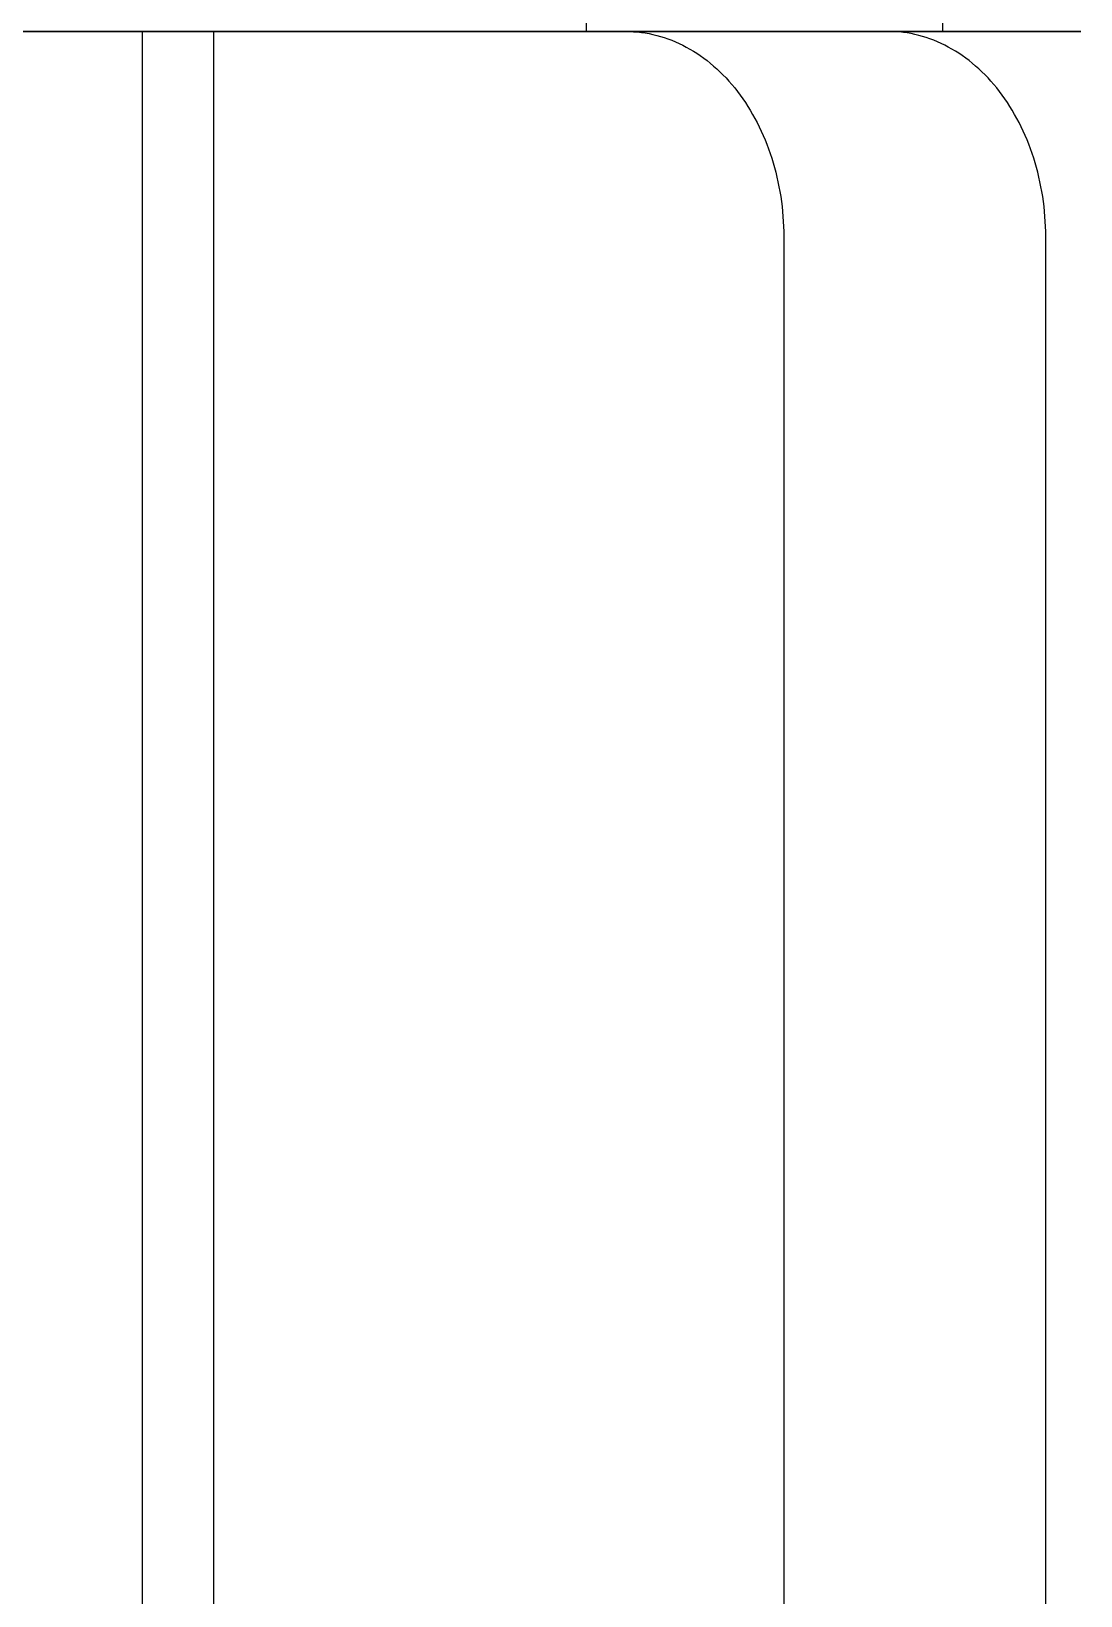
# Model space of a CAD drawing. Header units: metres. Extents: x 0 to 420, y 0 to 297.
# Drawn here: x 251.69 to 255.58, y 183.25 to 189.07 of the extents above; entities that cross this region are included whole.
import ezdxf

# ---------------------------------------------------------------- set-up
doc = ezdxf.new("R2010")
doc.units = ezdxf.units.M

msp = doc.modelspace()

# ---------------------------------------------------------------- linework, layer by layer
at = {"layer": 'GEOMETRY'}
for p, q in [((253.7482, 189.0663), (253.7482, 204.8143)), ((255.072, 189.0663), (255.072, 204.8143)), ((251.4954, 189.0663), (251.6852, 189.0663)), ((251.5696, 189.0663), (251.6852, 189.0663)), ((251.7103, 189.0663), (251.5943, 189.0663)), ((251.7005, 189.0663), (251.6298, 189.0663)), ((251.6852, 189.0663), (251.8008, 189.0663)), ((251.6852, 189.0663), (251.875, 189.0663)), ((251.6852, 189.0663), (251.8008, 189.0663)), ((251.6852, 189.0663), (251.875, 189.0663)), ((251.7711, 189.0663), (251.7005, 189.0663)), ((251.8262, 189.0663), (251.7103, 189.0663)), ((251.8416, 189.0663), (251.7711, 189.0663)), ((251.8008, 189.0663), (251.9164, 189.0663)), ((251.8008, 189.0663), (251.9164, 189.0663)), ((251.942, 189.0663), (251.8262, 189.0663)), ((251.9116, 189.0663), (251.8416, 189.0663)), ((251.875, 189.0663), (252.0647, 189.0663)), ((251.875, 189.0663), (252.0647, 189.0663)), ((251.9817, 189.0663), (251.9116, 189.0663)), ((251.9164, 189.0663), (252.032, 189.0663)), ((251.9164, 189.0663), (252.032, 189.0663)), ((252.057, 189.0663), (251.942, 189.0663)), ((252.0517, 189.0663), (251.9817, 189.0663)), ((252.032, 189.0663), (252.1476, 189.0663)), ((252.032, 189.0663), (252.1476, 189.0663)), ((252.1217, 189.0663), (252.0517, 189.0663)), ((252.1719, 189.0663), (252.057, 189.0663)), ((252.0647, 189.0663), (252.2545, 189.0663)), ((252.0647, 189.0663), (252.2545, 189.0663)), ((252.1481, 189.0663), (252.0976, 189.0663)), ((252.0976, 189.0663), (252.3622, 189.0663)), ((252.0976, 189.0663), (252.0976, 173.3183)), ((252.1907, 189.0663), (252.1217, 189.0663)), ((252.1476, 189.0663), (252.2607, 189.0663)), ((252.1476, 189.0663), (252.2607, 189.0663)), ((252.1986, 189.0663), (252.1481, 189.0663)), ((252.2869, 189.0663), (252.1719, 189.0663)), ((252.2588, 189.0663), (252.1907, 189.0663)), ((252.2491, 189.0663), (252.1986, 189.0663)), ((252.2995, 189.0663), (252.2491, 189.0663)), ((252.2545, 189.0663), (252.4443, 189.0663)), ((252.2545, 189.0663), (252.4443, 189.0663)), ((252.327, 189.0663), (252.2588, 189.0663)), ((252.2607, 189.0663), (252.3705, 189.0663)), ((252.2607, 189.0663), (252.3705, 189.0663)), ((252.4019, 189.0663), (252.2869, 189.0663)), ((252.3494, 189.0663), (252.2995, 189.0663)), ((252.3951, 189.0663), (252.327, 189.0663)), ((252.3985, 189.0663), (252.3494, 189.0663)), ((252.4451, 189.0663), (252.3622, 189.0663)), ((252.3622, 189.0663), (252.3622, 173.3183)), ((252.3705, 189.0663), (252.4803, 189.0663)), ((252.3705, 189.0663), (252.4803, 189.0663)), ((252.4632, 189.0663), (252.3951, 189.0663)), ((252.4476, 189.0663), (252.3985, 189.0663)), ((252.5151, 189.0663), (252.4019, 189.0663)), ((252.4443, 189.0663), (252.63, 189.0663)), ((252.4443, 189.0663), (252.63, 189.0663)), ((252.528, 189.0663), (252.4451, 189.0663)), ((252.4967, 189.0663), (252.4476, 189.0663)), ((252.9625, 189.0663), (252.4632, 189.0663)), ((252.4632, 189.0663), (252.4983, 189.0663)), ((252.4803, 189.0663), (252.5901, 189.0663)), ((252.4803, 189.0663), (252.5901, 189.0663)), ((252.5458, 189.0663), (252.4967, 189.0663)), ((252.4983, 189.0663), (252.5333, 189.0663)), ((252.6269, 189.0663), (252.5151, 189.0663)), ((252.6109, 189.0663), (252.528, 189.0663)), ((252.5333, 189.0663), (252.5684, 189.0663)), ((252.5933, 189.0663), (252.5458, 189.0663)), ((252.5684, 189.0663), (252.6035, 189.0663)), ((252.5901, 189.0663), (252.6999, 189.0663)), ((252.5901, 189.0663), (252.6999, 189.0663)), ((252.6405, 189.0663), (252.5933, 189.0663)), ((252.6035, 189.0663), (252.6388, 189.0663)), ((252.6938, 189.0663), (252.6109, 189.0663)), ((252.7388, 189.0663), (252.6269, 189.0663)), ((252.63, 189.0663), (252.8103, 189.0663)), ((252.63, 189.0663), (252.8103, 189.0663)), ((252.6388, 189.0663), (252.6746, 189.0663)), ((252.6877, 189.0663), (252.6405, 189.0663)), ((252.6746, 189.0663), (252.7103, 189.0663)), ((252.7349, 189.0663), (252.6877, 189.0663)), ((252.7757, 189.0663), (252.6938, 189.0663)), ((252.6999, 189.0663), (252.8, 189.0663)), ((252.6999, 189.0663), (252.8, 189.0663)), ((252.7103, 189.0663), (252.7461, 189.0663)), ((252.7814, 189.0663), (252.7349, 189.0663)), ((252.8507, 189.0663), (252.7388, 189.0663)), ((252.7461, 189.0663), (252.7818, 189.0663)), ((252.8563, 189.0663), (252.7757, 189.0663)), ((252.8263, 189.0663), (252.7814, 189.0663)), ((252.7818, 189.0663), (252.818, 189.0663)), ((252.8, 189.0663), (252.8985, 189.0663)), ((252.8, 189.0663), (252.8985, 189.0663)), ((252.8103, 189.0663), (252.9906, 189.0663)), ((252.8103, 189.0663), (252.9906, 189.0663)), ((252.818, 189.0663), (252.8542, 189.0663)), ((252.8712, 189.0663), (252.8263, 189.0663)), ((252.9625, 189.0663), (252.8507, 189.0663)), ((252.8542, 189.0663), (252.8905, 189.0663)), ((252.9369, 189.0663), (252.8563, 189.0663)), ((252.916, 189.0663), (252.8712, 189.0663)), ((252.8905, 189.0663), (252.9267, 189.0663)), ((252.8985, 189.0663), (252.997, 189.0663)), ((252.8985, 189.0663), (252.997, 189.0663)), ((252.9609, 189.0663), (252.916, 189.0663)), ((252.9267, 189.0663), (252.9631, 189.0663)), ((253.0175, 189.0663), (252.9369, 189.0663)), ((253.0037, 189.0663), (252.9609, 189.0663)), ((252.9625, 189.0663), (252.9742, 189.0663)), ((252.9631, 189.0663), (252.9996, 189.0663)), ((252.9742, 189.0663), (252.9859, 189.0663)), ((252.9859, 189.0663), (252.9976, 189.0663)), ((252.9906, 189.0663), (253.1708, 189.0663)), ((252.9906, 189.0663), (253.1708, 189.0663)), ((252.997, 189.0663), (253.0955, 189.0663)), ((252.997, 189.0663), (253.0955, 189.0663)), ((252.9976, 189.0663), (253.0093, 189.0663)), ((252.9996, 189.0663), (253.0362, 189.0663)), ((253.0458, 189.0663), (253.0037, 189.0663)), ((253.0093, 189.0663), (253.0211, 189.0663)), ((253.0981, 189.0663), (253.0175, 189.0663)), ((253.0211, 189.0663), (253.033, 189.0663)), ((253.033, 189.0663), (253.0449, 189.0663)), ((253.0362, 189.0663), (253.0727, 189.0663)), ((253.0449, 189.0663), (253.0568, 189.0663)), ((253.0878, 189.0663), (253.0458, 189.0663)), ((253.0568, 189.0663), (253.0687, 189.0663)), ((253.0687, 189.0663), (253.0808, 189.0663)), ((253.0727, 189.0663), (253.1093, 189.0663)), ((253.0808, 189.0663), (253.0929, 189.0663)), ((253.1299, 189.0663), (253.0878, 189.0663)), ((253.0929, 189.0663), (253.1049, 189.0663)), ((253.0955, 189.0663), (253.1894, 189.0663)), ((253.0955, 189.0663), (253.1894, 189.0663)), ((253.176, 189.0663), (253.0981, 189.0663)), ((253.1049, 189.0663), (253.117, 189.0663)), ((253.1093, 189.0663), (253.1459, 189.0663)), ((253.117, 189.0663), (253.1291, 189.0663)), ((253.1291, 189.0663), (253.1413, 189.0663)), ((253.1715, 189.0663), (253.1299, 189.0663)), ((253.1413, 189.0663), (253.1535, 189.0663)), ((253.1459, 189.0663), (253.1826, 189.0663)), ((253.1535, 189.0663), (253.1657, 189.0663)), ((253.1657, 189.0663), (253.1779, 189.0663)), ((253.1708, 189.0663), (253.3511, 189.0663)), ((253.1708, 189.0663), (253.3511, 189.0663)), ((253.2103, 189.0663), (253.1715, 189.0663)), ((253.2535, 189.0663), (253.176, 189.0663)), ((253.1779, 189.0663), (253.1901, 189.0663)), ((253.1826, 189.0663), (253.2192, 189.0663)), ((253.1894, 189.0663), (253.2717, 189.0663)), ((253.1894, 189.0663), (253.2717, 189.0663)), ((253.1901, 189.0663), (253.2023, 189.0663)), ((253.2023, 189.0663), (253.2145, 189.0663)), ((253.2491, 189.0663), (253.2103, 189.0663)), ((253.2145, 189.0663), (253.2267, 189.0663)), ((253.2192, 189.0663), (253.2559, 189.0663)), ((253.2267, 189.0663), (253.239, 189.0663)), ((253.239, 189.0663), (253.2511, 189.0663)), ((253.2879, 189.0663), (253.2491, 189.0663)), ((253.2511, 189.0663), (253.2633, 189.0663)), ((253.331, 189.0663), (253.2535, 189.0663)), ((253.2559, 189.0663), (253.2925, 189.0663)), ((253.2633, 189.0663), (253.2755, 189.0663)), ((253.2717, 189.0663), (253.3539, 189.0663)), ((253.2717, 189.0663), (253.3539, 189.0663)), ((253.2755, 189.0663), (253.2877, 189.0663)), ((253.2877, 189.0663), (253.2999, 189.0663)), ((253.3268, 189.0663), (253.2879, 189.0663)), ((253.2925, 189.0663), (253.3291, 189.0663)), ((253.2999, 189.0663), (253.312, 189.0663)), ((253.312, 189.0663), (253.324, 189.0663)), ((253.324, 189.0663), (253.3361, 189.0663)), ((253.3635, 189.0663), (253.3268, 189.0663)), ((253.3291, 189.0663), (253.3657, 189.0663)), ((253.4085, 189.0663), (253.331, 189.0663)), ((253.3361, 189.0663), (253.3482, 189.0663)), ((253.3482, 189.0663), (253.3602, 189.0663)), ((253.3511, 189.0663), (253.5155, 189.0663)), ((253.3511, 189.0663), (253.5155, 189.0663)), ((253.3539, 189.0663), (253.4362, 189.0663)), ((253.3539, 189.0663), (253.4362, 189.0663)), ((253.3602, 189.0663), (253.3721, 189.0663)), ((253.3988, 189.0663), (253.3635, 189.0663)), ((253.3657, 189.0663), (253.4022, 189.0663)), ((253.3721, 189.0663), (253.384, 189.0663)), ((253.384, 189.0663), (253.396, 189.0663)), ((253.396, 189.0663), (253.4078, 189.0663)), ((253.434, 189.0663), (253.3988, 189.0663)), ((253.4022, 189.0663), (253.4388, 189.0663)), ((253.4078, 189.0663), (253.4195, 189.0663)), ((253.4849, 189.0663), (253.4085, 189.0663)), ((253.4195, 189.0663), (253.4312, 189.0663)), ((253.4312, 189.0663), (253.443, 189.0663)), ((253.4692, 189.0663), (253.434, 189.0663)), ((253.4362, 189.0663), (253.5184, 189.0663)), ((253.4362, 189.0663), (253.5184, 189.0663)), ((253.4388, 189.0663), (253.4752, 189.0663)), ((253.443, 189.0663), (253.4547, 189.0663)), ((253.4547, 189.0663), (253.4661, 189.0663)), ((253.4661, 189.0663), (253.4776, 189.0663)), ((253.5045, 189.0663), (253.4692, 189.0663)), ((253.4752, 189.0663), (253.5115, 189.0663)), ((253.4776, 189.0663), (253.489, 189.0663)), ((253.5586, 189.0663), (253.4849, 189.0663)), ((253.489, 189.0663), (253.5004, 189.0663)), ((253.5004, 189.0663), (253.5117, 189.0663)), ((253.5357, 189.0663), (253.5045, 189.0663)), ((253.5115, 189.0663), (253.5478, 189.0663)), ((253.5117, 189.0663), (253.5228, 189.0663)), ((253.5155, 189.0663), (253.6772, 189.0663)), ((253.5155, 189.0663), (253.6772, 189.0663)), ((253.5184, 189.0663), (253.5862, 189.0663)), ((253.5184, 189.0663), (253.5862, 189.0663)), ((253.5228, 189.0663), (253.5339, 189.0663)), ((253.5339, 189.0663), (253.545, 189.0663)), ((253.567, 189.0663), (253.5357, 189.0663)), ((253.545, 189.0663), (253.556, 189.0663)), ((253.5478, 189.0663), (253.5841, 189.0663)), ((253.556, 189.0663), (253.5668, 189.0663)), ((253.6322, 189.0663), (253.5586, 189.0663)), ((253.5668, 189.0663), (253.5775, 189.0663)), ((253.5983, 189.0663), (253.567, 189.0663)), ((253.5775, 189.0663), (253.5882, 189.0663)), ((253.5841, 189.0663), (253.6204, 189.0663)), ((253.5862, 189.0663), (253.6481, 189.0663)), ((253.5862, 189.0663), (253.6481, 189.0663)), ((253.5882, 189.0663), (253.5988, 189.0663)), ((253.6295, 189.0663), (253.5983, 189.0663)), ((253.5988, 189.0663), (253.6094, 189.0663)), ((253.6094, 189.0663), (253.6196, 189.0663)), ((253.6196, 189.0663), (253.6298, 189.0663)), ((253.6204, 189.0663), (253.6562, 189.0663)), ((253.659, 189.0663), (253.6295, 189.0663)), ((253.6298, 189.0663), (253.64, 189.0663)), ((253.7058, 189.0663), (253.6322, 189.0663)), ((253.64, 189.0663), (253.6502, 189.0663)), ((253.6481, 189.0663), (253.7099, 189.0663)), ((253.6481, 189.0663), (253.7099, 189.0663)), ((253.6502, 189.0663), (253.6602, 189.0663)), ((253.6562, 189.0663), (253.692, 189.0663)), ((253.686, 189.0663), (253.659, 189.0663)), ((253.6602, 189.0663), (253.6698, 189.0663)), ((253.6698, 189.0663), (253.6795, 189.0663)), ((253.6772, 189.0663), (253.8389, 189.0663)), ((253.6772, 189.0663), (253.8389, 189.0663)), ((253.6795, 189.0663), (253.6892, 189.0663)), ((253.713, 189.0663), (253.686, 189.0663)), ((253.6892, 189.0663), (253.6989, 189.0663)), ((253.692, 189.0663), (253.7278, 189.0663)), ((253.6989, 189.0663), (253.8943, 189.0663)), ((253.6989, 189.0663), (254.6723, 189.0663)), ((253.7795, 189.0663), (253.7058, 189.0663)), ((253.7099, 189.0663), (253.7718, 189.0663)), ((253.7099, 189.0663), (253.7718, 189.0663)), ((253.74, 189.0663), (253.713, 189.0663)), ((253.7278, 189.0663), (253.7636, 189.0663)), ((253.767, 189.0663), (253.74, 189.0663)), ((253.7574, 189.0663), (253.7482, 189.0663)), ((253.7482, 189.0663), (255.072, 189.0663)), ((253.7666, 189.0663), (253.7574, 189.0663)), ((253.7636, 189.0663), (253.7991, 189.0663)), ((253.7758, 189.0663), (253.7666, 189.0663)), ((253.7901, 189.0663), (253.767, 189.0663)), ((253.7718, 189.0663), (253.8304, 189.0663)), ((253.7718, 189.0663), (253.8304, 189.0663)), ((253.785, 189.0663), (253.7758, 189.0663)), ((253.8498, 189.0663), (253.7795, 189.0663)), ((253.794, 189.0663), (253.785, 189.0663)), ((253.8126, 189.0663), (253.7901, 189.0663)), ((253.8026, 189.0663), (253.794, 189.0663)), ((253.7991, 189.0663), (253.8343, 189.0663)), ((253.8111, 189.0663), (253.8026, 189.0663)), ((253.8197, 189.0663), (253.8111, 189.0663)), ((253.8351, 189.0663), (253.8126, 189.0663)), ((253.8283, 189.0663), (253.8197, 189.0663)), ((253.8363, 189.0663), (253.8283, 189.0663)), ((253.8304, 189.0663), (253.8688, 189.0663)), ((253.8304, 189.0663), (253.8688, 189.0663)), ((253.8343, 189.0663), (253.8694, 189.0663)), ((253.8575, 189.0663), (253.8351, 189.0663)), ((253.8443, 189.0663), (253.8363, 189.0663)), ((253.8389, 189.0663), (254.0006, 189.0663)), ((253.8389, 189.0663), (254.0006, 189.0663)), ((253.8522, 189.0663), (253.8443, 189.0663)), ((253.9189, 189.0663), (253.8498, 189.0663)), ((253.8602, 189.0663), (253.8522, 189.0663)), ((253.8787, 189.0663), (253.8575, 189.0663)), ((253.8679, 189.0663), (253.8602, 189.0663)), ((253.8752, 189.0663), (253.8679, 189.0663)), ((253.8688, 189.0663), (253.9072, 189.0663)), ((253.8688, 189.0663), (253.9072, 189.0663)), ((253.8694, 189.0663), (253.9045, 189.0663)), ((253.8825, 189.0663), (253.8752, 189.0663)), ((253.8964, 189.0663), (253.8787, 189.0663)), ((253.8898, 189.0663), (253.8825, 189.0663)), ((253.8971, 189.0663), (253.8898, 189.0663)), ((253.8943, 189.0663), (253.9087, 189.0661)), ((253.8943, 189.0663), (254.8677, 189.0663)), ((253.9141, 189.0663), (253.8964, 189.0663)), ((253.9039, 189.0663), (253.8971, 189.0663)), ((253.9105, 189.0663), (253.9039, 189.0663)), ((253.9045, 189.0663), (253.9397, 189.0663)), ((253.9072, 189.0663), (253.9456, 189.0663)), ((253.9072, 189.0663), (253.9456, 189.0663)), ((253.9087, 189.0661), (253.9231, 189.0654)), ((253.9172, 189.0663), (253.9105, 189.0663)), ((253.9318, 189.0663), (253.9141, 189.0663)), ((253.9238, 189.0663), (253.9172, 189.0663)), ((253.9879, 189.0663), (253.9189, 189.0663)), ((253.9231, 189.0654), (253.9375, 189.0643)), ((253.9303, 189.0663), (253.9238, 189.0663)), ((253.9363, 189.0663), (253.9303, 189.0663)), ((253.9495, 189.0663), (253.9318, 189.0663)), ((253.9422, 189.0663), (253.9363, 189.0663)), ((253.9375, 189.0643), (253.9518, 189.0627)), ((253.9397, 189.0663), (253.9741, 189.0663)), ((253.9482, 189.0663), (253.9422, 189.0663)), ((253.9456, 189.0663), (253.9841, 189.0663)), ((253.9456, 189.0663), (253.9841, 189.0663)), ((253.9541, 189.0663), (253.9482, 189.0663)), ((253.9637, 189.0663), (253.9495, 189.0663)), ((253.9518, 189.0627), (253.9661, 189.0606)), ((253.9597, 189.0663), (253.9541, 189.0663)), ((253.965, 189.0663), (253.9597, 189.0663)), ((253.9765, 189.0663), (253.9637, 189.0663)), ((253.9702, 189.0663), (253.965, 189.0663)), ((253.9661, 189.0606), (253.9803, 189.0581)), ((253.9755, 189.0663), (253.9702, 189.0663)), ((253.9741, 189.0663), (254.0083, 189.0663)), ((253.9808, 189.0663), (253.9755, 189.0663)), ((253.9893, 189.0663), (253.9765, 189.0663)), ((253.9803, 189.0581), (253.9946, 189.0551)), ((253.9854, 189.0663), (253.9808, 189.0663)), ((253.9841, 189.0663), (254.008, 189.0663)), ((253.9841, 189.0663), (254.008, 189.0663)), ((253.9899, 189.0663), (253.9854, 189.0663)), ((254.0569, 189.0663), (253.9879, 189.0663)), ((254.002, 189.0663), (253.9893, 189.0663)), ((253.9945, 189.0663), (253.9899, 189.0663)), ((253.9991, 189.0663), (253.9945, 189.0663)), ((253.9946, 189.0551), (254.0087, 189.0517)), ((254.0034, 189.0663), (253.9991, 189.0663)), ((254.0006, 189.0663), (254.1547, 189.0663)), ((254.0006, 189.0663), (254.1547, 189.0663)), ((254.0141, 189.0663), (254.002, 189.0663)), ((254.0073, 189.0663), (254.0034, 189.0663)), ((254.0112, 189.0663), (254.0073, 189.0663)), ((254.008, 189.0663), (254.021, 189.0663)), ((254.008, 189.0663), (254.021, 189.0663)), ((254.0083, 189.0663), (254.0426, 189.0663)), ((254.0087, 189.0517), (254.0228, 189.0478)), ((254.0151, 189.0663), (254.0112, 189.0663)), ((254.0218, 189.0663), (254.0141, 189.0663)), ((254.0189, 189.0663), (254.0151, 189.0663)), ((254.0222, 189.0663), (254.0189, 189.0663)), ((254.021, 189.0663), (254.034, 189.0663)), ((254.021, 189.0663), (254.034, 189.0663)), ((254.0295, 189.0663), (254.0218, 189.0663)), ((254.0254, 189.0663), (254.0222, 189.0663)), ((254.0228, 189.0478), (254.0368, 189.0435)), ((254.0286, 189.0663), (254.0254, 189.0663)), ((254.0318, 189.0663), (254.0286, 189.0663)), ((254.0372, 189.0663), (254.0295, 189.0663)), ((254.0348, 189.0663), (254.0318, 189.0663)), ((254.034, 189.0663), (254.0471, 189.0663)), ((254.034, 189.0663), (254.0471, 189.0663)), ((254.0373, 189.0663), (254.0348, 189.0663)), ((254.0368, 189.0435), (254.0507, 189.0387)), ((254.045, 189.0663), (254.0372, 189.0663)), ((254.0398, 189.0663), (254.0373, 189.0663)), ((254.0422, 189.0663), (254.0398, 189.0663)), ((254.0447, 189.0663), (254.0422, 189.0663)), ((254.0426, 189.0663), (254.0769, 189.0663)), ((254.0467, 189.0663), (254.0447, 189.0663)), ((254.0498, 189.0663), (254.045, 189.0663)), ((254.0485, 189.0663), (254.0467, 189.0663)), ((254.0471, 189.0663), (254.0601, 189.0663)), ((254.0471, 189.0663), (254.0601, 189.0663)), ((254.0503, 189.0663), (254.0485, 189.0663)), ((254.0523, 189.0663), (254.0498, 189.0663)), ((254.052, 189.0663), (254.0503, 189.0663)), ((254.0507, 189.0387), (254.0645, 189.0335)), ((254.0537, 189.0663), (254.052, 189.0663)), ((254.0549, 189.0663), (254.0523, 189.0663)), ((254.0548, 189.0663), (254.0537, 189.0663)), ((254.0559, 189.0663), (254.0548, 189.0663)), ((254.0575, 189.0663), (254.0549, 189.0663)), ((254.0569, 189.0663), (254.0559, 189.0663)), ((254.1252, 189.0663), (254.0569, 189.0663)), ((254.058, 189.0663), (254.0569, 189.0663)), ((254.0601, 189.0663), (254.0575, 189.0663)), ((254.0587, 189.0663), (254.058, 189.0663)), ((254.059, 189.0663), (254.0587, 189.0663)), ((254.0594, 189.0663), (254.059, 189.0663)), ((254.0597, 189.0663), (254.0594, 189.0663)), ((254.0601, 189.0663), (254.0597, 189.0663)), ((254.0645, 189.0335), (254.0782, 189.0279)), ((254.0769, 189.0663), (254.1109, 189.0663)), ((254.0782, 189.0279), (254.0918, 189.0218)), ((254.0918, 189.0218), (254.1053, 189.0153)), ((254.1109, 189.0663), (254.1441, 189.0663)), ((254.189, 189.0663), (254.1252, 189.0663)), ((254.1441, 189.0663), (254.1773, 189.0663)), ((254.1547, 189.0663), (254.2897, 189.0663)), ((254.1547, 189.0663), (254.2897, 189.0663)), ((254.1773, 189.0663), (254.2106, 189.0663)), ((254.2527, 189.0663), (254.189, 189.0663)), ((254.2106, 189.0663), (254.2438, 189.0663)), ((254.2438, 189.0663), (254.2761, 189.0663)), ((254.3165, 189.0663), (254.2527, 189.0663)), ((254.2761, 189.0663), (254.3081, 189.0663)), ((254.2897, 189.0663), (254.4248, 189.0663)), ((254.2897, 189.0663), (254.4248, 189.0663)), ((254.3081, 189.0663), (254.3401, 189.0663)), ((254.3802, 189.0663), (254.3165, 189.0663)), ((254.3401, 189.0663), (254.3722, 189.0663)), ((254.3722, 189.0663), (254.404, 189.0663)), ((254.4406, 189.0663), (254.3802, 189.0663)), ((254.404, 189.0663), (254.4346, 189.0663)), ((254.4248, 189.0663), (254.5598, 189.0663)), ((254.4248, 189.0663), (254.5598, 189.0663)), ((254.4346, 189.0663), (254.4652, 189.0663)), ((254.4984, 189.0663), (254.4406, 189.0663)), ((254.4652, 189.0663), (254.4958, 189.0663)), ((254.4958, 189.0663), (254.5264, 189.0663)), ((254.5562, 189.0663), (254.4984, 189.0663)), ((254.5264, 189.0663), (254.5561, 189.0663)), ((254.5561, 189.0663), (254.5852, 189.0663)), ((254.6141, 189.0663), (254.5562, 189.0663)), ((254.5598, 189.0663), (254.6949, 189.0663)), ((254.5598, 189.0663), (254.6949, 189.0663)), ((254.5852, 189.0663), (254.6142, 189.0663)), ((254.6719, 189.0663), (254.6141, 189.0663)), ((254.6142, 189.0663), (254.6433, 189.0663)), ((254.6433, 189.0663), (254.6723, 189.0663)), ((254.7232, 189.0663), (254.6719, 189.0663)), ((254.8677, 189.0663), (254.6723, 189.0663)), ((254.6949, 189.0663), (254.806, 189.0663)), ((254.6949, 189.0663), (254.806, 189.0663)), ((254.7746, 189.0663), (254.7232, 189.0663)), ((254.8259, 189.0663), (254.7746, 189.0663)), ((254.806, 189.0663), (254.9076, 189.0663)), ((254.806, 189.0663), (254.9076, 189.0663)), ((254.8773, 189.0663), (254.8259, 189.0663)), ((254.8821, 189.0661), (254.8677, 189.0663)), ((254.9256, 189.0663), (254.8773, 189.0663)), ((254.8965, 189.0654), (254.8821, 189.0661)), ((254.9109, 189.0643), (254.8965, 189.0654)), ((254.9076, 189.0663), (255.0093, 189.0663)), ((254.9076, 189.0663), (255.0093, 189.0663)), ((254.9252, 189.0627), (254.9109, 189.0643)), ((254.9395, 189.0606), (254.9252, 189.0627)), ((254.9699, 189.0663), (254.9256, 189.0663)), ((254.9538, 189.0581), (254.9395, 189.0606)), ((254.968, 189.0551), (254.9538, 189.0581)), ((254.9821, 189.0517), (254.968, 189.0551)), ((255.0143, 189.0663), (254.9699, 189.0663)), ((254.9962, 189.0478), (254.9821, 189.0517)), ((255.0102, 189.0435), (254.9962, 189.0478)), ((255.0093, 189.0663), (255.1109, 189.0663)), ((255.0093, 189.0663), (255.1109, 189.0663)), ((255.0241, 189.0387), (255.0102, 189.0435)), ((255.0586, 189.0663), (255.0143, 189.0663)), ((255.0379, 189.0335), (255.0241, 189.0387)), ((255.0517, 189.0279), (255.0379, 189.0335)), ((255.0653, 189.0218), (255.0517, 189.0279)), ((255.1029, 189.0663), (255.0586, 189.0663)), ((255.0787, 189.0153), (255.0653, 189.0218)), ((255.0871, 189.0663), (255.072, 189.0663)), ((255.1023, 189.0663), (255.0871, 189.0663)), ((255.1174, 189.0663), (255.1023, 189.0663)), ((255.1409, 189.0663), (255.1029, 189.0663)), ((255.1109, 189.0663), (255.207, 189.0663)), ((255.1109, 189.0663), (255.207, 189.0663)), ((255.1325, 189.0663), (255.1174, 189.0663)), ((255.1472, 189.0663), (255.1325, 189.0663)), ((255.1778, 189.0663), (255.1409, 189.0663)), ((255.1613, 189.0663), (255.1472, 189.0663)), ((255.1754, 189.0663), (255.1613, 189.0663)), ((255.1895, 189.0663), (255.1754, 189.0663)), ((255.2147, 189.0663), (255.1778, 189.0663)), ((255.2036, 189.0663), (255.1895, 189.0663)), ((255.2168, 189.0663), (255.2036, 189.0663)), ((255.207, 189.0663), (255.2701, 189.0663)), ((255.207, 189.0663), (255.2701, 189.0663)), ((255.2516, 189.0663), (255.2147, 189.0663)), ((255.2298, 189.0663), (255.2168, 189.0663)), ((255.2429, 189.0663), (255.2298, 189.0663)), ((255.2559, 189.0663), (255.2429, 189.0663)), ((255.2862, 189.0663), (255.2516, 189.0663)), ((255.2686, 189.0663), (255.2559, 189.0663)), ((255.2806, 189.0663), (255.2686, 189.0663)), ((255.2701, 189.0663), (255.3331, 189.0663)), ((255.2701, 189.0663), (255.3331, 189.0663)), ((255.2926, 189.0663), (255.2806, 189.0663)), ((255.3153, 189.0663), (255.2862, 189.0663)), ((255.3045, 189.0663), (255.2926, 189.0663)), ((255.3165, 189.0663), (255.3045, 189.0663)), ((255.3444, 189.0663), (255.3153, 189.0663)), ((255.3277, 189.0663), (255.3165, 189.0663)), ((255.3386, 189.0663), (255.3277, 189.0663)), ((255.3331, 189.0663), (255.3962, 189.0663)), ((255.3331, 189.0663), (255.3962, 189.0663)), ((255.3494, 189.0663), (255.3386, 189.0663)), ((255.3735, 189.0663), (255.3444, 189.0663)), ((255.3603, 189.0663), (255.3494, 189.0663)), ((255.371, 189.0663), (255.3603, 189.0663)), ((255.3808, 189.0663), (255.371, 189.0663)), ((255.4026, 189.0663), (255.3735, 189.0663)), ((255.3906, 189.0663), (255.3808, 189.0663)), ((255.4004, 189.0663), (255.3906, 189.0663)), ((255.3962, 189.0663), (255.4593, 189.0663)), ((255.3962, 189.0663), (255.4593, 189.0663)), ((255.4101, 189.0663), (255.4004, 189.0663)), ((255.4258, 189.0663), (255.4026, 189.0663)), ((255.4193, 189.0663), (255.4101, 189.0663)), ((255.4279, 189.0663), (255.4193, 189.0663)), ((255.4468, 189.0663), (255.4258, 189.0663)), ((255.4366, 189.0663), (255.4279, 189.0663)), ((255.4452, 189.0663), (255.4366, 189.0663)), ((255.4539, 189.0663), (255.4452, 189.0663)), ((255.4678, 189.0663), (255.4468, 189.0663)), ((255.4614, 189.0663), (255.4539, 189.0663)), ((255.4593, 189.0663), (255.4985, 189.0663)), ((255.4593, 189.0663), (255.4985, 189.0663)), ((255.4689, 189.0663), (255.4614, 189.0663)), ((255.4888, 189.0663), (255.4678, 189.0663)), ((255.4765, 189.0663), (255.4689, 189.0663)), ((255.484, 189.0663), (255.4765, 189.0663)), ((255.491, 189.0663), (255.484, 189.0663)), ((255.5086, 189.0663), (255.4888, 189.0663)), ((255.4974, 189.0663), (255.491, 189.0663)), ((255.5038, 189.0663), (255.4974, 189.0663)), ((255.4985, 189.0663), (255.5199, 189.0663)), ((255.4985, 189.0663), (255.5199, 189.0663)), ((255.5102, 189.0663), (255.5038, 189.0663)), ((255.5213, 189.0663), (255.5086, 189.0663)), ((255.5166, 189.0663), (255.5102, 189.0663)), ((255.522, 189.0663), (255.5166, 189.0663)), ((255.5199, 189.0663), (255.5413, 189.0663)), ((255.5199, 189.0663), (255.5413, 189.0663)), ((255.5339, 189.0663), (255.5213, 189.0663)), ((255.5272, 189.0663), (255.522, 189.0663)), ((255.5324, 189.0663), (255.5272, 189.0663)), ((255.5377, 189.0663), (255.5324, 189.0663)), ((255.5466, 189.0663), (255.5339, 189.0663)), ((255.5426, 189.0663), (255.5377, 189.0663)), ((255.5413, 189.0663), (255.5627, 189.0663)), ((255.5413, 189.0663), (255.5627, 189.0663)), ((255.5466, 189.0663), (255.5426, 189.0663)), ((255.5593, 189.0663), (255.5466, 189.0663)), ((255.5507, 189.0663), (255.5466, 189.0663)), ((255.5548, 189.0663), (255.5507, 189.0663)), ((255.5589, 189.0663), (255.5548, 189.0663)), ((255.5621, 189.0663), (255.5589, 189.0663)), ((255.5671, 189.0663), (255.5593, 189.0663)), ((255.5651, 189.0663), (255.5621, 189.0663)), ((255.5627, 189.0663), (255.5841, 189.0663)), ((255.5627, 189.0663), (255.5841, 189.0663)), ((255.568, 189.0663), (255.5651, 189.0663)), ((255.5714, 189.0663), (255.5671, 189.0663)), ((255.5709, 189.0663), (255.568, 189.0663)), ((255.5736, 189.0663), (255.5709, 189.0663)), ((255.5756, 189.0663), (255.5714, 189.0663)), ((255.5754, 189.0663), (255.5736, 189.0663)), ((255.5771, 189.0663), (255.5754, 189.0663)), ((255.5798, 189.0663), (255.5756, 189.0663)), ((255.5789, 189.0663), (255.5771, 189.0663)), ((255.5807, 189.0663), (255.5789, 189.0663)), ((255.5841, 189.0663), (255.5798, 189.0663)), ((255.5817, 189.0663), (255.5807, 189.0663)), ((255.5823, 189.0663), (255.5817, 189.0663)), ((255.5829, 189.0663), (255.5823, 189.0663)), ((255.5835, 189.0663), (255.5829, 189.0663)), ((255.5841, 189.0663), (255.5835, 189.0663)), ((254.1053, 189.0153), (254.1187, 189.0083)), ((254.1187, 189.0083), (254.1319, 189.001)), ((254.1319, 189.001), (254.145, 188.9932)), ((254.145, 188.9932), (254.1579, 188.985)), ((254.1579, 188.985), (254.1707, 188.9764)), ((254.1707, 188.9764), (254.1833, 188.9674)), ((254.1833, 188.9674), (254.1957, 188.9579)), ((255.0921, 189.0083), (255.0787, 189.0153)), ((255.1053, 189.001), (255.0921, 189.0083)), ((255.1184, 188.9932), (255.1053, 189.001)), ((255.1313, 188.985), (255.1184, 188.9932)), ((255.1441, 188.9764), (255.1313, 188.985)), ((255.1567, 188.9674), (255.1441, 188.9764)), ((255.1692, 188.9579), (255.1567, 188.9674)), ((254.1957, 188.9579), (254.208, 188.9481)), ((254.208, 188.9481), (254.2201, 188.9379)), ((254.2201, 188.9379), (254.2319, 188.9273)), ((254.2319, 188.9273), (254.2436, 188.9164)), ((254.2436, 188.9164), (254.255, 188.9051)), ((254.255, 188.9051), (254.2663, 188.8934)), ((255.1814, 188.9481), (255.1692, 188.9579)), ((255.1935, 188.9379), (255.1814, 188.9481)), ((255.2053, 188.9273), (255.1935, 188.9379)), ((255.217, 188.9164), (255.2053, 188.9273)), ((255.2285, 188.9051), (255.217, 188.9164)), ((255.2397, 188.8934), (255.2285, 188.9051)), ((254.2663, 188.8934), (254.2773, 188.8813)), ((254.2773, 188.8813), (254.2881, 188.8689)), ((254.2881, 188.8689), (254.2986, 188.8562)), ((254.2986, 188.8562), (254.3089, 188.8432)), ((254.3089, 188.8432), (254.319, 188.8298)), ((255.2507, 188.8813), (255.2397, 188.8934)), ((255.2615, 188.8689), (255.2507, 188.8813)), ((255.272, 188.8562), (255.2615, 188.8689)), ((255.2823, 188.8432), (255.272, 188.8562)), ((255.2924, 188.8298), (255.2823, 188.8432)), ((254.319, 188.8298), (254.3287, 188.8161)), ((254.3287, 188.8161), (254.3383, 188.8021)), ((254.3383, 188.8021), (254.3475, 188.7878)), ((254.3475, 188.7878), (254.3565, 188.7732)), ((255.3022, 188.8161), (255.2924, 188.8298)), ((255.3117, 188.8021), (255.3022, 188.8161)), ((255.321, 188.7878), (255.3117, 188.8021)), ((255.33, 188.7732), (255.321, 188.7878)), ((254.3565, 188.7732), (254.3652, 188.7583)), ((254.3652, 188.7583), (254.3737, 188.7431)), ((254.3737, 188.7431), (254.3818, 188.7277)), ((254.3818, 188.7277), (254.3897, 188.712)), ((255.3387, 188.7583), (255.33, 188.7732)), ((255.3471, 188.7431), (255.3387, 188.7583)), ((255.3552, 188.7277), (255.3471, 188.7431)), ((255.3631, 188.712), (255.3552, 188.7277)), ((254.3897, 188.712), (254.3972, 188.6961)), ((254.3972, 188.6961), (254.4045, 188.6799)), ((254.4045, 188.6799), (254.4114, 188.6635)), ((255.3706, 188.6961), (255.3631, 188.712)), ((255.3779, 188.6799), (255.3706, 188.6961)), ((255.3848, 188.6635), (255.3779, 188.6799)), ((254.4114, 188.6635), (254.418, 188.6469)), ((254.418, 188.6469), (254.4243, 188.6301)), ((254.4243, 188.6301), (254.4303, 188.6131)), ((254.4303, 188.6131), (254.436, 188.5959)), ((255.3914, 188.6469), (255.3848, 188.6635)), ((255.3978, 188.6301), (255.3914, 188.6469)), ((255.4037, 188.6131), (255.3978, 188.6301)), ((255.4094, 188.5959), (255.4037, 188.6131)), ((254.436, 188.5959), (254.4413, 188.5786)), ((254.4413, 188.5786), (254.4464, 188.5611)), ((254.4464, 188.5611), (254.451, 188.5434)), ((255.4148, 188.5786), (255.4094, 188.5959)), ((255.4198, 188.5611), (255.4148, 188.5786)), ((255.4245, 188.5434), (255.4198, 188.5611)), ((254.451, 188.5434), (254.4554, 188.5255)), ((254.4554, 188.5255), (254.4594, 188.5076)), ((254.4594, 188.5076), (254.4631, 188.4895)), ((255.4288, 188.5255), (255.4245, 188.5434)), ((255.4328, 188.5076), (255.4288, 188.5255)), ((255.4365, 188.4895), (255.4328, 188.5076)), ((254.4631, 188.4895), (254.4664, 188.4713)), ((254.4664, 188.4713), (254.4694, 188.453)), ((254.4694, 188.453), (254.472, 188.4346)), ((255.4398, 188.4713), (255.4365, 188.4895)), ((255.4428, 188.453), (255.4398, 188.4713)), ((255.4454, 188.4346), (255.4428, 188.453)), ((254.472, 188.4346), (254.4743, 188.4162)), ((254.4743, 188.4162), (254.4762, 188.3976)), ((254.4762, 188.3976), (254.4778, 188.379)), ((254.4778, 188.379), (254.479, 188.3604)), ((255.4477, 188.4162), (255.4454, 188.4346)), ((255.4496, 188.3976), (255.4477, 188.4162)), ((255.4512, 188.379), (255.4496, 188.3976)), ((255.4525, 188.3604), (255.4512, 188.379)), ((254.479, 188.3604), (254.4799, 188.3417)), ((254.4799, 188.3417), (254.4805, 188.323)), ((254.4805, 188.323), (254.4806, 188.3043)), ((255.4533, 188.3417), (255.4525, 188.3604)), ((255.4539, 188.323), (255.4533, 188.3417)), ((255.454, 188.3043), (255.4539, 188.323)), ((254.4806, 188.3043), (254.4806, 173.8263)), ((255.454, 173.8263), (255.454, 188.3043))]:
    msp.add_line(p, q, dxfattribs=at)

doc.saveas('drawing.dxf')
